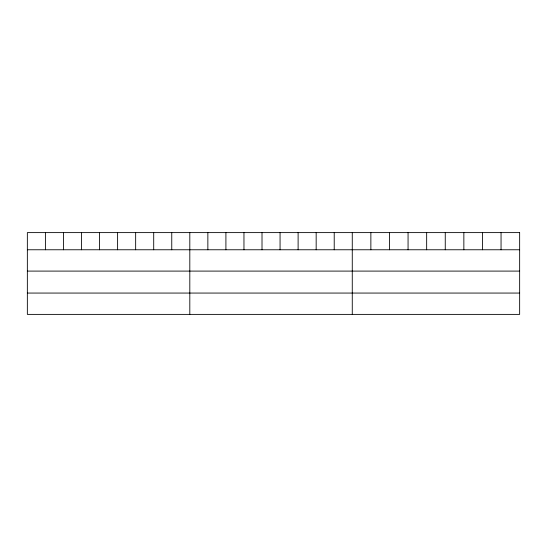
<?xml version="1.0" encoding="UTF-8"?>
<svg xmlns="http://www.w3.org/2000/svg" width="547" height="547" viewBox="0 0 547 547"><rect width="100%" height="100%" fill="white"/><g stroke="black" fill="none" stroke-linecap="round" stroke-linejoin="round"><path stroke-width="0.82" d="M27.35 249.767L519.65 249.767M27.35 271.093L519.65 271.093M27.35 293.062L519.65 293.062M501.052 232.612L501.052 249.767M482.454 232.612L482.454 249.767M463.856 232.612L463.856 249.767M445.258 232.612L445.258 249.767M426.66 232.612L426.66 249.767M408.062 232.612L408.062 249.767M389.464 232.612L389.464 249.767M370.866 232.612L370.866 249.767M352.268 232.612L352.268 314.388M334.217 232.612L334.217 249.767M316.166 232.612L316.166 249.767M298.115 232.612L298.115 249.767M280.064 232.612L280.064 249.767M262.013 232.612L262.013 249.767M243.962 232.612L243.962 249.767M225.911 232.612L225.911 249.767M207.86 232.612L207.86 249.767M189.809 232.612L189.809 314.388M171.758 232.612L171.758 249.767M153.707 232.612L153.707 249.767M135.656 232.612L135.656 249.767M117.605 232.612L117.605 249.767M99.554 232.612L99.554 249.767M81.503 232.612L81.503 249.767M63.452 232.612L63.452 249.767M45.401 232.612L45.401 249.767M519.65 232.612L27.35 232.612L27.35 314.388L519.65 314.388L519.65 232.612"/></g></svg>
